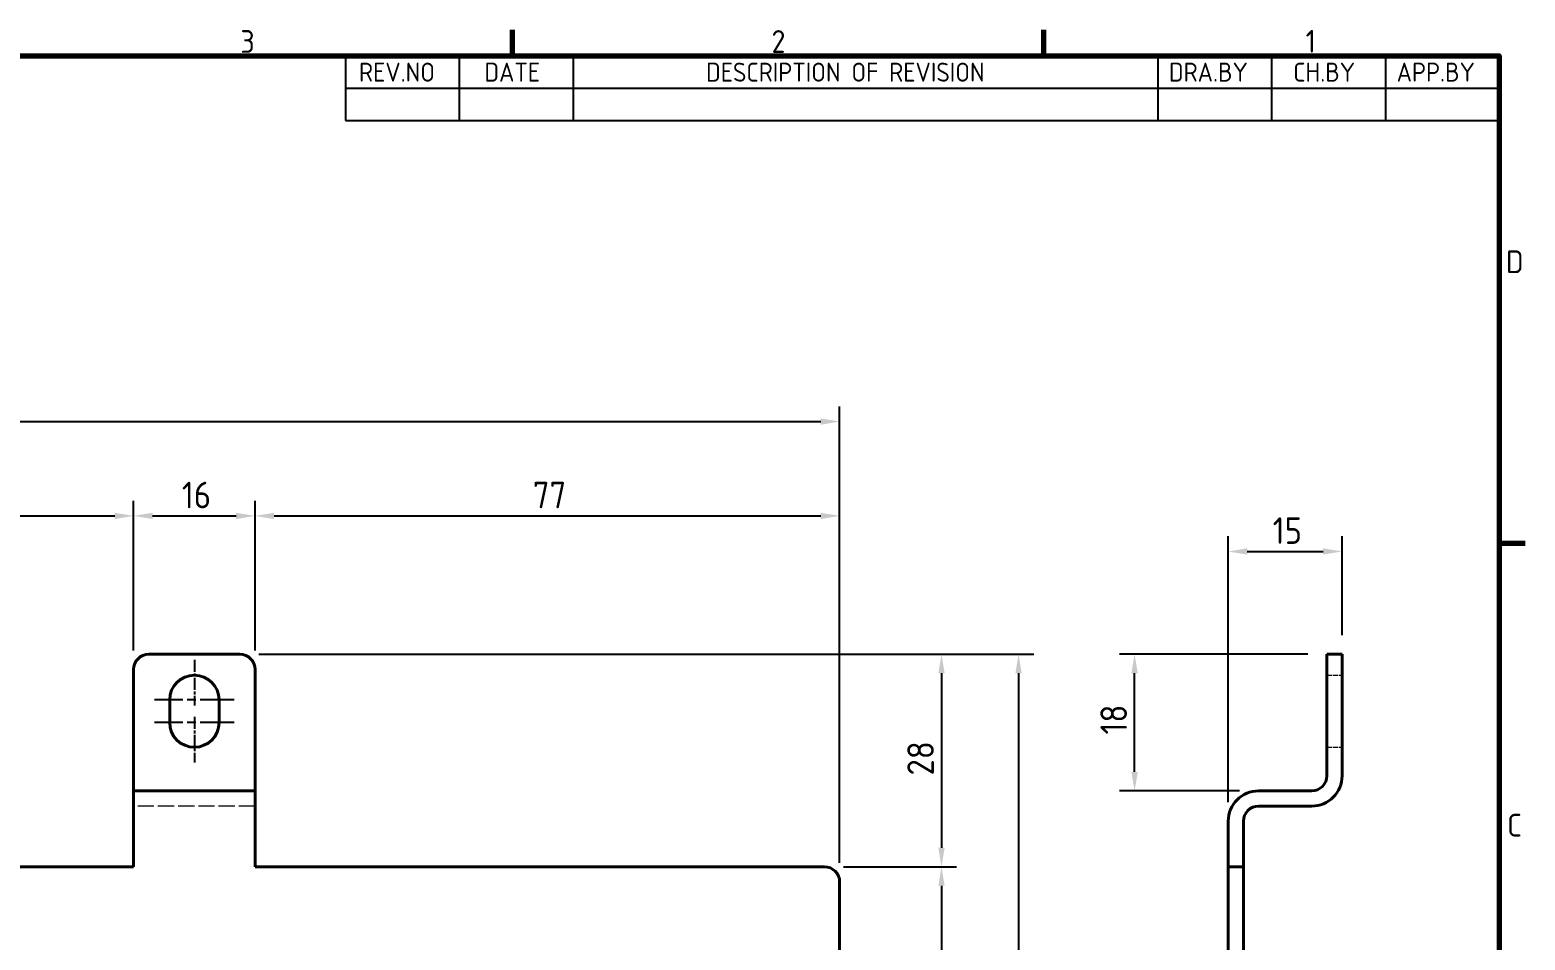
# Model space of a CAD drawing. Header units: millimetres. Extents: x 0 to 420, y 0 to 297.
# Drawn here: x 216.4 to 413.4, y 170.5 to 290.4 of the extents above; entities that cross this region are included whole.
import ezdxf

# ---------------------------------------------------------------- set-up
doc = ezdxf.new("R2010")
doc.units = ezdxf.units.MM
doc.linetypes.add('CHAIN', pattern=[0.3543, 0.2362, -0.0295, 0.0591, -0.0295])
doc.linetypes.add('DASHED', pattern=[0.2067, 0.1654, -0.0413])
doc.layers.get('0').update_dxf_attribs({"color": 3, "lineweight": 25})
for name, color, linetype, lineweight in [('가려진 것(ISO)', 2, 'DASHED', 18), ('가시적인 것(ISO)', 3, 'Continuous', 40), ('경계(ISO)', 7, 'Continuous', 70), ('기호(ISO)', 5, 'Continuous', 25), ('중심 표식(ISO)', 1, 'Continuous', 25), ('치수(ISO)', 7, 'Continuous', 25)]:
    doc.layers.add(name, color=color, linetype=linetype, lineweight=lineweight)
doc.styles.add('ISO Proportiona M2B', font='isocp.shx')
doc.styles.add('문자 텍스트_M2B', font='isocp.shx')
doc.styles.add('치수 텍스트_PSTEK_POSCO', font='isocp.shx')
doc.dimstyles.new('치수_PSTEK_POSCO', dxfattribs={"dimtxt": 3.5, "dimasz": 2.5, "dimexe": 2, "dimexo": 2.5, "dimgap": 1, "dimtad": 1, "dimrnd": 1e-08, "dimdsep": 46, "dimtxsty": '치수 텍스트_PSTEK_POSCO', "dimcen": 0.09, "dimdle": 10, "dimclrd": 7, "dimclre": 7, "dimclrt": 2, "dimadec": 1, "dimazin": 2, "dimtfac": 1, "dimtmove": 0, "dimatfit": 3, "dimfxl": 0, "dimtolj": 1, "dimlwd": -1, "dimlwe": -1, "dimarcsym": 0})

# ---------------------------------------------------------------- blocks, each defined once
blk = doc.blocks.new('경계 Default Border')
at = {"layer": '경계(ISO)'}
for p, q in [((280, 287), (280, 290.4)), ((350, 287), (350, 290.4)), ((410, 222.75), (413.4, 222.75))]:
    blk.add_line(p, q, dxfattribs=at)
at = {"layer": '경계(ISO)', "flags": 128}
blk.add_lwpolyline([(10, 10), (10, 287), (410, 287), (410, 10), (10, 10)], dxfattribs=at)
at = {"layer": '경계(ISO)', "color": 2, "char_height": 3, "attachment_point": 7, "style": '문자 텍스트_M2B'}
for s, insert in [('3', (244.17, 287.37)), ('2', (314.13, 287.37)), ('1', (384.49, 287.4)), ('D', (410.88, 258.35)), ('C', (411.04, 184.1))]:
    blk.add_mtext(s, dxfattribs=dict(at, insert=insert))
blk = doc.blocks.new('리비전 내역')
at = {"layer": '기호(ISO)'}
for p, q in [((258, 287), (410, 287)), ((258, 287), (258, 282.72)), ((273, 287), (273, 282.72)), ((288, 287), (288, 282.72)), ((365, 287), (365, 282.72)), ((380, 287), (380, 282.72)), ((395, 287), (395, 282.72)), ((410, 287), (410, 282.72)), ((258, 282.72), (410, 282.72)), ((258, 282.72), (258, 278.44)), ((273, 282.72), (273, 278.44)), ((288, 282.72), (288, 278.44)), ((365, 282.72), (365, 278.44)), ((380, 282.72), (380, 278.44)), ((395, 282.72), (395, 278.44)), ((410, 282.72), (410, 278.44)), ((258, 278.44), (410, 278.44))]:
    blk.add_line(p, q, dxfattribs=at)
at = {"layer": '기호(ISO)', "color": 2, "char_height": 2.5, "attachment_point": 7, "style": 'ISO Proportiona M2B'}
for s, insert in [('REV.NO', (259.79, 283.58)), ('DATE', (276.31, 283.58)), ('DESCRIPTION OF REVISION', (305.51, 283.58)), ('DRA.BY', (366.48, 283.58)), ('CH.BY', (382.86, 283.58)), ('APP.BY', (396.48, 283.58))]:
    blk.add_mtext(s, dxfattribs=dict(at, insert=insert))
blk = doc.blocks.new('*D27')
at = {"layer": 'Defpoints', "color": 0, "transparency": 16777216}
for p in [(230.11, 226.36), (183.11, 206.12), (230.11, 206.12)]:
    blk.add_point(p, dxfattribs=at)
at = {"layer": '치수(ISO)', "color": 7, "transparency": 16777216}
for p, q in [((183.11, 208.62), (183.11, 228.36)), ((230.11, 208.62), (230.11, 228.36)), ((185.61, 226.36), (227.61, 226.36))]:
    blk.add_line(p, q, dxfattribs=at)
for points in [[(185.61, 226.77), (185.61, 225.94), (183.11, 226.36)], [(227.61, 226.77), (227.61, 225.94), (230.11, 226.36)]]:
    blk.add_solid(points, dxfattribs=at)
at = {"layer": '치수(ISO)', "color": 2, "transparency": 16777216, "insert": (204.52, 229.11), "char_height": 3.5, "attachment_point": 4, "style": '치수 텍스트_PSTEK_POSCO'}
blk.add_mtext('\\A1;47', dxfattribs=at)
blk = doc.blocks.new('*D28')
at = {"layer": 'Defpoints', "color": 0, "transparency": 16777216}
for p in [(246.11, 226.36), (230.11, 206.12), (246.11, 206.12)]:
    blk.add_point(p, dxfattribs=at)
at = {"layer": '치수(ISO)', "color": 7, "transparency": 16777216}
for p, q in [((230.11, 208.62), (230.11, 228.36)), ((246.11, 208.62), (246.11, 228.36)), ((232.61, 226.36), (243.61, 226.36))]:
    blk.add_line(p, q, dxfattribs=at)
for points in [[(232.61, 226.77), (232.61, 225.94), (230.11, 226.36)], [(243.61, 226.77), (243.61, 225.94), (246.11, 226.36)]]:
    blk.add_solid(points, dxfattribs=at)
at = {"layer": '치수(ISO)', "color": 2, "transparency": 16777216, "insert": (236.46, 229.11), "char_height": 3.5, "attachment_point": 4, "style": '치수 텍스트_PSTEK_POSCO'}
blk.add_mtext('\\A1;16', dxfattribs=at)
blk = doc.blocks.new('*D29')
at = {"layer": 'Defpoints', "color": 0, "transparency": 16777216}
for p in [(323.11, 226.36), (246.11, 206.12), (323.11, 178.12)]:
    blk.add_point(p, dxfattribs=at)
at = {"layer": '치수(ISO)', "color": 7, "transparency": 16777216}
for p, q in [((246.11, 208.62), (246.11, 228.36)), ((323.11, 180.62), (323.11, 228.36)), ((248.61, 226.36), (320.61, 226.36))]:
    blk.add_line(p, q, dxfattribs=at)
for points in [[(248.61, 226.77), (248.61, 225.94), (246.11, 226.36)], [(320.61, 226.77), (320.61, 225.94), (323.11, 226.36)]]:
    blk.add_solid(points, dxfattribs=at)
at = {"layer": '치수(ISO)', "color": 2, "transparency": 16777216, "insert": (282.69, 229.11), "char_height": 3.5, "attachment_point": 4, "style": '치수 텍스트_PSTEK_POSCO'}
blk.add_mtext('\\A1;77', dxfattribs=at)
blk = doc.blocks.new('*D35')
at = {"layer": 'Defpoints', "color": 0, "transparency": 16777216}
for p in [(244.11, 208.12), (321.11, 180.12), (336.52, 180.12)]:
    blk.add_point(p, dxfattribs=at)
at = {"layer": '치수(ISO)', "color": 7, "transparency": 16777216}
for p, q in [((246.61, 208.12), (338.52, 208.12)), ((336.52, 205.62), (336.52, 182.62)), ((323.61, 180.12), (338.52, 180.12))]:
    blk.add_line(p, q, dxfattribs=at)
for points in [[(336.11, 205.62), (336.94, 205.62), (336.52, 208.12)], [(336.11, 182.62), (336.94, 182.62), (336.52, 180.12)]]:
    blk.add_solid(points, dxfattribs=at)
at = {"layer": '치수(ISO)', "color": 2, "transparency": 16777216, "insert": (333.77, 192.15), "char_height": 3.5, "attachment_point": 4, "rotation": 90, "style": '치수 텍스트_PSTEK_POSCO'}
blk.add_mtext('\\A1;28', dxfattribs=at)
blk = doc.blocks.new('*D36')
at = {"layer": 'Defpoints', "color": 0, "transparency": 16777216}
for p in [(321.11, 180.12), (321.11, 105.12), (336.52, 105.12)]:
    blk.add_point(p, dxfattribs=at)
at = {"layer": '치수(ISO)', "color": 7, "transparency": 16777216}
for p, q in [((323.61, 180.12), (338.52, 180.12)), ((336.52, 177.62), (336.52, 107.62)), ((323.61, 105.12), (338.52, 105.12))]:
    blk.add_line(p, q, dxfattribs=at)
for points in [[(336.11, 177.62), (336.94, 177.62), (336.52, 180.12)], [(336.11, 107.62), (336.94, 107.62), (336.52, 105.12)]]:
    blk.add_solid(points, dxfattribs=at)
at = {"layer": '치수(ISO)', "color": 2, "transparency": 16777216, "insert": (333.77, 140.62), "char_height": 3.5, "attachment_point": 4, "rotation": 90, "style": '치수 텍스트_PSTEK_POSCO'}
blk.add_mtext('\\A1;75', dxfattribs=at)
blk = doc.blocks.new('*D42')
at = {"layer": 'Defpoints', "color": 0, "transparency": 16777216}
for p in [(323.11, 238.79), (41.11, 206.12), (323.11, 178.12)]:
    blk.add_point(p, dxfattribs=at)
at = {"layer": '치수(ISO)', "color": 7, "transparency": 16777216}
for p, q in [((41.11, 208.62), (41.11, 240.79)), ((323.11, 180.62), (323.11, 240.79)), ((43.61, 238.79), (320.61, 238.79))]:
    blk.add_line(p, q, dxfattribs=at)
for points in [[(43.61, 239.21), (43.61, 238.37), (41.11, 238.79)], [(320.61, 239.21), (320.61, 238.37), (323.11, 238.79)]]:
    blk.add_solid(points, dxfattribs=at)
at = {"layer": '치수(ISO)', "color": 2, "transparency": 16777216, "insert": (178.81, 241.54), "char_height": 3.5, "attachment_point": 4, "style": '치수 텍스트_PSTEK_POSCO'}
blk.add_mtext('\\A1;282', dxfattribs=at)
blk = doc.blocks.new('*D43')
at = {"layer": 'Defpoints', "color": 0, "transparency": 16777216}
for p in [(244.11, 208.12), (321.11, 105.12), (346.67, 105.12)]:
    blk.add_point(p, dxfattribs=at)
at = {"layer": '치수(ISO)', "color": 7, "transparency": 16777216}
for p, q in [((246.61, 208.12), (348.67, 208.12)), ((346.67, 205.62), (346.67, 107.62)), ((323.61, 105.12), (348.67, 105.12))]:
    blk.add_line(p, q, dxfattribs=at)
for points in [[(346.26, 205.62), (347.09, 205.62), (346.67, 208.12)], [(346.26, 107.62), (347.09, 107.62), (346.67, 105.12)]]:
    blk.add_solid(points, dxfattribs=at)
at = {"layer": '치수(ISO)', "color": 2, "transparency": 16777216, "insert": (343.92, 153.75), "char_height": 3.5, "attachment_point": 4, "rotation": 90, "style": '치수 텍스트_PSTEK_POSCO'}
blk.add_mtext('\\A1;103', dxfattribs=at)
blk = doc.blocks.new('*D44')
at = {"layer": 'Defpoints', "color": 0, "transparency": 16777216}
for p in [(389.29, 221.67), (389.29, 208.12), (374.29, 186.12)]:
    blk.add_point(p, dxfattribs=at)
at = {"layer": '치수(ISO)', "color": 7, "transparency": 16777216}
for p, q in [((374.29, 188.62), (374.29, 223.67)), ((389.29, 210.62), (389.29, 223.67)), ((376.79, 221.67), (386.79, 221.67))]:
    blk.add_line(p, q, dxfattribs=at)
for points in [[(376.79, 222.09), (376.79, 221.26), (374.29, 221.67)], [(386.79, 222.09), (386.79, 221.26), (389.29, 221.67)]]:
    blk.add_solid(points, dxfattribs=at)
at = {"layer": '치수(ISO)', "color": 2, "transparency": 16777216, "insert": (380.15, 224.42), "char_height": 3.5, "attachment_point": 4, "style": '치수 텍스트_PSTEK_POSCO'}
blk.add_mtext('\\A1;15', dxfattribs=at)
blk = doc.blocks.new('*D51')
at = {"layer": 'Defpoints', "color": 0, "transparency": 16777216}
for p in [(361.96, 208.12), (387.29, 208.12), (378.29, 190.12)]:
    blk.add_point(p, dxfattribs=at)
at = {"layer": '치수(ISO)', "color": 7, "transparency": 16777216}
for p, q in [((384.79, 208.12), (359.96, 208.12)), ((361.96, 192.62), (361.96, 205.62)), ((375.79, 190.12), (359.96, 190.12))]:
    blk.add_line(p, q, dxfattribs=at)
for points in [[(361.54, 205.62), (362.38, 205.62), (361.96, 208.12)], [(361.54, 192.62), (362.38, 192.62), (361.96, 190.12)]]:
    blk.add_solid(points, dxfattribs=at)
at = {"layer": '치수(ISO)', "color": 2, "transparency": 16777216, "insert": (359.21, 197.55), "char_height": 3.5, "attachment_point": 4, "rotation": 90, "style": '치수 텍스트_PSTEK_POSCO'}
blk.add_mtext('\\A1;18', dxfattribs=at)

msp = doc.modelspace()

# ---------------------------------------------------------------- linework, layer by layer
at = {"layer": '가려진 것(ISO)', "ltscale": 3.809293}
for p, q in [((387.295, 205.371), (389.295, 205.371)), ((387.295, 195.871), (389.295, 195.871))]:
    msp.add_line(p, q, dxfattribs=at)
at = {"layer": '가려진 것(ISO)', "ltscale": 12.901145}
msp.add_line((246.108, 188.121), (230.108, 188.121), dxfattribs=at)
at = {"layer": '가시적인 것(ISO)'}
for p, q in [((244.108, 208.121), (232.108, 208.121)), ((389.295, 208.121), (387.295, 208.121)), ((387.295, 206.121), (387.295, 208.121)), ((389.295, 208.121), (389.295, 206.121)), ((230.108, 206.121), (230.108, 192.121)), ((246.108, 192.121), (246.108, 206.121)), ((387.295, 192.121), (387.295, 206.121)), ((389.295, 206.121), (389.295, 192.121)), ((234.858, 199.121), (234.858, 202.121)), ((241.358, 202.121), (241.358, 199.121)), ((230.108, 192.121), (230.108, 190.121)), ((246.108, 190.121), (246.108, 192.121)), ((230.108, 186.121), (230.108, 190.121)), ((230.108, 190.121), (246.108, 190.121)), ((246.108, 190.121), (246.108, 186.121)), ((378.295, 190.121), (385.295, 190.121)), ((385.295, 188.121), (378.295, 188.121)), ((230.108, 186.121), (230.108, 180.121)), ((246.108, 180.121), (246.108, 186.121)), ((374.295, 180.121), (374.295, 186.121)), ((376.295, 186.121), (376.295, 180.121)), ((230.108, 180.121), (183.108, 180.121)), ((321.108, 180.121), (246.108, 180.121)), ((374.295, 178.121), (374.295, 180.121)), ((376.295, 180.121), (374.295, 180.121)), ((376.295, 180.121), (376.295, 178.121)), ((323.108, 107.121), (323.108, 178.121)), ((374.295, 107.121), (374.295, 178.121)), ((376.295, 178.121), (376.295, 107.121))]:
    msp.add_line(p, q, dxfattribs=at)
for centre, radius, start, end in [((232.108, 206.121), 2, 90, 180), ((244.108, 206.121), 2, 0, 90), ((238.108, 202.121), 3.25, 0, 180), ((238.108, 199.121), 3.25, 180, 0), ((385.295, 192.121), 2, 270, 0), ((385.295, 192.121), 4, 270, 0), ((378.295, 186.121), 4, 90, 180), ((378.295, 186.121), 2, 90, 180), ((321.108, 178.121), 2, 0, 90)]:
    msp.add_arc(centre, radius, start, end, dxfattribs=at)
at = {"layer": '중심 표식(ISO)', "linetype": 'CHAIN', "ltscale": 6.667144}
for p, q in [((238.108, 207.371), (238.108, 201.371)), ((238.108, 199.871), (238.108, 193.871))]:
    msp.add_line(p, q, dxfattribs=at)
at = {"layer": '중심 표식(ISO)', "linetype": 'CHAIN', "ltscale": 19.051651}
for p, q in [((243.358, 202.121), (232.858, 202.121)), ((243.358, 199.121), (232.858, 199.121))]:
    msp.add_line(p, q, dxfattribs=at)

# ---------------------------------------------------------------- block references
msp.add_blockref('경계 Default Border', (0, 0))
at = {"layer": '기호(ISO)'}
msp.add_blockref('리비전 내역', (0, 0), dxfattribs=at)

# ---------------------------------------------------------------- dimensions: what is measured, and where the dimension line sits
at = {"layer": '치수(ISO)', "color": 7}
for base, p1, p2, angle, picture, middle in [((323.108, 238.789), (41.108, 206.121), (323.108, 178.121), 180, '*D42', (182.108, 238.789)), ((230.108, 226.356), (183.108, 206.121), (230.108, 206.121), 180, '*D27', (206.618, 226.356)), ((246.108, 226.356), (230.108, 206.121), (246.108, 206.121), 180, '*D28', (238.118, 226.356)), ((323.108, 226.356), (246.108, 206.121), (323.108, 178.121), 180, '*D29', (284.618, 226.356)), ((389.295, 221.673), (374.295, 186.121), (389.295, 208.121), 180, '*D44', (381.795, 221.673)), ((336.524, 180.121), (244.108, 208.121), (321.108, 180.121), 90, '*D35', (336.524, 194.121)), ((346.673, 105.121), (244.108, 208.121), (321.108, 105.121), 90, '*D43', (346.673, 156.621)), ((361.961, 208.121), (378.295, 190.121), (387.295, 208.121), 270, '*D51', (361.961, 199.121)), ((336.524, 105.121), (321.108, 180.121), (321.108, 105.121), 90, '*D36', (336.524, 142.621))]:
    dim = msp.add_linear_dim(base=base, p1=p1, p2=p2, angle=angle, dimstyle='치수_PSTEK_POSCO', override={"dimdec": 2, "dimtp": 0, "dimtm": 0, "dimtdec": 2, "dimtofl": 0, "dimatfit": 1}, dxfattribs=at)
    dim.commit()
    dim.dimension.update_dxf_attribs({"geometry": picture, "text_midpoint": middle, "dimtype": 160})

doc.saveas('drawing.dxf')
